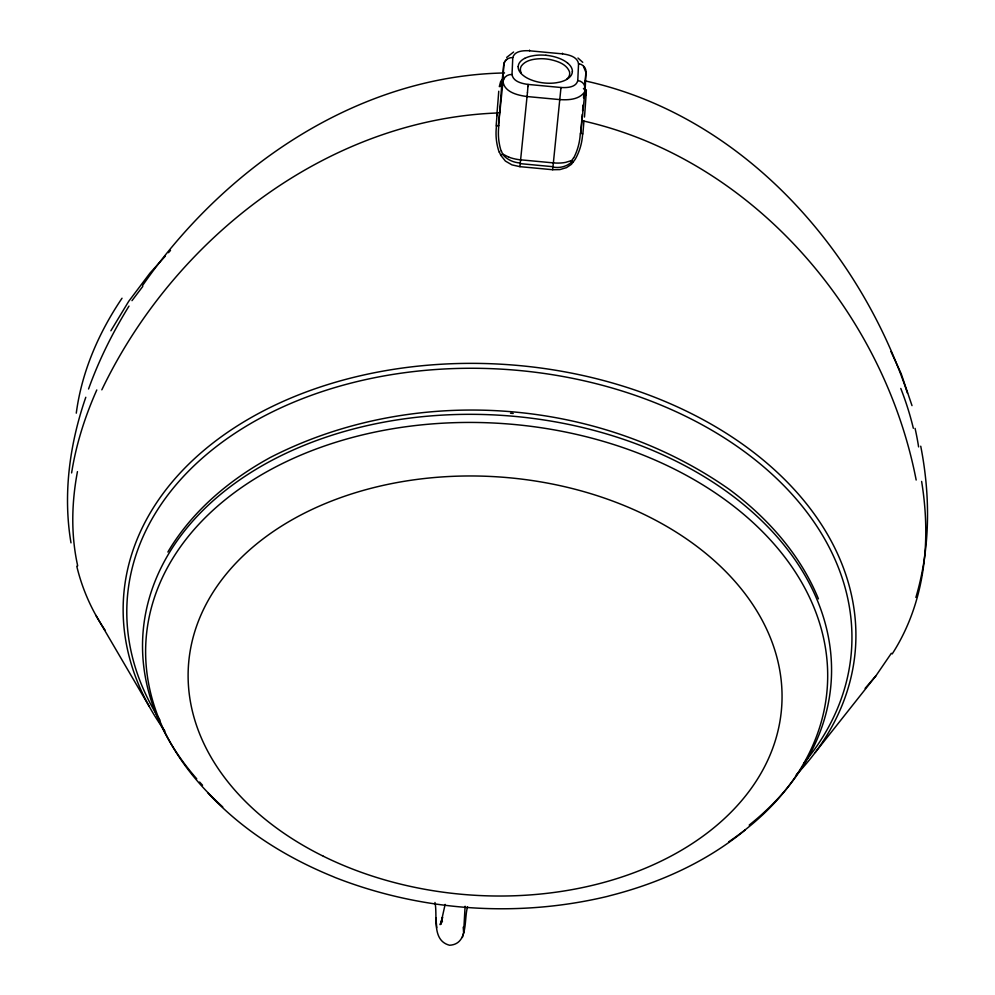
<?xml version="1.0" encoding="UTF-8"?>
<svg xmlns="http://www.w3.org/2000/svg" width="995" height="995" viewBox="0 0 995 995"><rect width="100%" height="100%" fill="white"/><g stroke="black" fill="none" stroke-linecap="round" stroke-linejoin="round"><path stroke-width="1.49" d="M512.015 74.488C513.059 81.64 522.027 83.63 528.071 84.426L560.944 87.498C566.777 87.858 576.08 87.585 577.772 80.632L578.543 63.817C577.498 56.653 568.531 54.663 562.486 53.867L529.601 50.795C523.768 50.447 514.477 50.72 512.786 57.673L512.015 74.488A8.37 7.861 1.7 0 0 503.06 81.627M580.707 133.143L582.859 133.964L583.941 121.091L581.789 120.283L580.707 133.143L585.184 89.301L585.955 72.486L583.468 66.441M529.601 50.795L529.502 50.136M562.486 53.867L562.386 53.22M498.507 125.469L499.589 112.597L497.214 112.982L496.132 125.855A2.537 0.622 5.4 0 0 498.483 125.469L502.985 81.627L503.756 64.812A32.4 14.353 6 0 1 504.863 61.429L506.766 59.277M528.071 84.413L527.947 86.528M560.956 87.485L560.906 88.393M560.906 88.381L552.673 169.722L559.849 169.598L566.466 167.645L571.379 164.349L575.185 159.337A66.702 61.839 18.7 0 0 582.61 133.939M520.572 160.095L519.95 166.662L552.673 169.722M527.947 86.515L527.462 92.435M504.104 77.386L500.696 81.403L499.303 86.602A2.475 1.928 3.7 0 0 501.704 84.911L503.93 78.195M465.1 906.246L463.645 932.34L463.21 927.191M527.462 92.423L520.609 159.822L553.481 162.894A22.35 9.9 6 0 0 565.458 162.421L571.864 160.493L573.555 157.807M501.704 84.911L503.756 64.812M584.538 86.316L585.955 72.486A8.37 7.861 1.7 0 0 578.555 63.742M467.575 906.855C463.732 919.43 468.732 944.143 449.553 945.25C431.084 940.387 437.887 916.109 434.964 902.477M445.138 904.38L440.685 924.367L442.588 917.315L441.457 921.469M915.885 597.435C930.387 548.519 930.536 496.032 920.736 446.208M462.364 937.489L463.869 931.979M441.855 920.027L440.088 924.629L442.452 921.407M85.794 397.279C69.687 443.683 62.772 494.142 70.993 542.86M88.555 388.995C98.953 359.979 112.796 332.305 128.989 306.112M101.826 389.829C173.938 239.086 326.696 119.611 497.214 112.982M110.88 330.775L128.641 301.423L149.996 273.078L165.381 256.051M891.346 653.28L876.01 675.704L815.141 752.581M167.869 552.026C191.749 511.691 228.502 480.548 269.222 458.086L269.856 457.712C413.124 383.946 597.796 396.744 729.522 489.552L730.106 490C767.929 518.246 800.44 554.837 818.437 598.89M142.559 285.553C224.559 167.322 357.242 75.769 504.527 72.958M131.987 300.664L142.782 286.436M876.01 675.704L865.128 688.353M506.679 57.411L513.619 52.001M168.453 252.68L170.506 250.429M571.006 161.464L571.864 160.493L573.356 162.098M566.677 79.364L568.58 77.212A32.499 14.403 6 0 0 569.389 71.491C566.254 63.954 557.424 61.155 550.086 59.538A21.641 9.589 6 0 0 541.118 58.705C534.178 58.892 525.969 59.911 521.479 65.832A32.499 14.403 6 0 0 520.683 71.553L521.169 72.772M745.193 829.979C705.952 862.267 658.653 883.361 609.624 895.774L607.497 896.371C517.599 917.925 421.208 911.246 335.141 877.515L333.126 876.632C286.249 857.566 242.27 830.153 207.818 792.766M519.95 166.662L511.977 164.884L505.398 161.066L500.796 155.319L502.599 154.014L501.393 151.066M524.713 58.394L525.609 57.959A28.644 12.686 6 0 1 530.907 56.155L534.589 55.471A24.601 10.895 6 0 1 545.907 55.272M520.174 163.64L553.046 166.712M583.941 121.091C753.19 159.772 883.759 312.405 916.171 480.038M585.135 80.906C740.205 114.86 858.324 246.437 907.502 393.249M508.756 157.135L502.599 154.014L503.296 155.133A22.499 19.129 4.5 0 0 520.198 162.981M567.536 62.996L565.832 61.74A28.457 12.612 6 0 0 559.775 58.556L557.449 57.698A24.378 10.808 6 0 0 545.907 55.272M577.971 58.021L582.747 62.337M105.184 630.32C91.913 610.918 82.224 589.09 76.777 566.217M95.918 615.37L149.238 706.462M500.796 155.319L499.465 152.26M890.948 351.558L901.147 373.622L912.005 405.637M435.86 917.664L436.755 927.726M502.985 81.627C504.577 92.361 517.985 95.333 527.064 96.54L559.949 99.612C568.244 100.134 578.456 99.724 584.077 92.684A32.4 14.353 6 0 0 585.184 89.301A8.37 7.861 1.7 0 0 577.784 80.558M510.534 413.236A340.377 239.832 4 0 1 513.196 413.472M159.921 720.069A363.013 255.79 4 0 1 505.945 369.431A363.013 255.79 4 0 1 803.612 763.476M498.744 91.241A68.63 1.716 -84.4 0 1 496.754 115.731M71.615 472.923A469.142 294.794 -29.9 0 1 96.789 389.965M77.685 565.807A465.324 285.316 -32 0 1 77.448 471.63M164.859 731.014A366.844 258.489 4 0 1 267.207 408.957A366.844 258.489 4 0 1 738.899 441.631A366.844 258.489 4 0 1 796.311 774.744M499.216 152.334A66.702 62.1 -5 0 1 496.517 125.892M586.366 89.774A68.63 1.517 -84.9 0 1 584.488 117.049M921.619 481.418A466.891 299.296 38.5 0 1 892.216 653.914M915.064 428.372A405.139 274.831 28.4 0 1 918.596 446.904M900.786 388.448A414.343 284.645 26.4 0 1 913.335 428.273M76.279 413.161A409.169 282.518 -15.6 0 1 122.024 298.226M222.768 806.957A341.459 240.603 4 0 1 261.635 474.702A341.459 240.603 4 0 1 735.006 507.251A341.459 240.603 4 0 1 728.788 841.77M196.736 778.824A344.942 243.054 4 0 1 273.824 459.342A344.942 243.054 4 0 1 735.33 497.985A344.942 243.054 4 0 1 749.198 825.079M202.557 785.242A344.942 243.054 4 0 1 199.622 782.045M500.895 83.978A324.78 306.684 1.7 0 1 503.395 83.916M520.609 159.834A22.35 9.9 6 0 1 508.781 157.123M501.169 151.128A66.006 62.386 -6.9 0 1 498.881 125.507M503.818 64.812A8.37 7.861 1.7 0 1 512.786 57.598M501.679 85.135A71.988 1.692 -84.7 0 1 499.602 112.522M518.159 66.615A35.857 15.895 6 0 0 519.402 71.242A32.997 14.614 6 0 0 523.022 75.297L524.713 76.565A28.457 12.612 6 0 0 530.783 79.749L533.109 80.607A24.378 10.808 6 0 0 544.638 83.033A24.601 10.895 6 0 0 555.956 82.821L559.638 82.137A28.644 12.686 6 0 0 564.949 80.346L565.844 79.911A34.153 15.136 6 0 0 572.324 71.677M518.233 66.615A34.153 15.136 6 0 1 524.663 58.369M567.536 62.996A32.997 14.614 6 0 1 571.142 67.051A35.857 15.895 6 0 1 572.386 71.677M580.296 133.119A66.006 62.1 25 0 1 573.729 157.894M583.742 94.898A72.001 1.692 -84.7 0 1 583.543 97.833M583.008 105.084A72.001 1.692 -84.7 0 1 582.585 110.532M582.286 114.325A72.001 1.692 -84.7 0 1 581.801 120.196M571.627 162.036A21.766 19.664 21 0 1 552.996 167.073M583.456 88.381A30.833 17.96 -6.1 0 1 586.279 94.649M585.856 94.699A2.475 1.928 3.7 0 1 584.525 94.065M323.375 856.26A297.331 209.51 4 0 0 781.647 707.358A297.331 209.51 4 0 0 350.228 494.366A297.331 209.51 4 0 0 323.375 856.26"/></g></svg>
